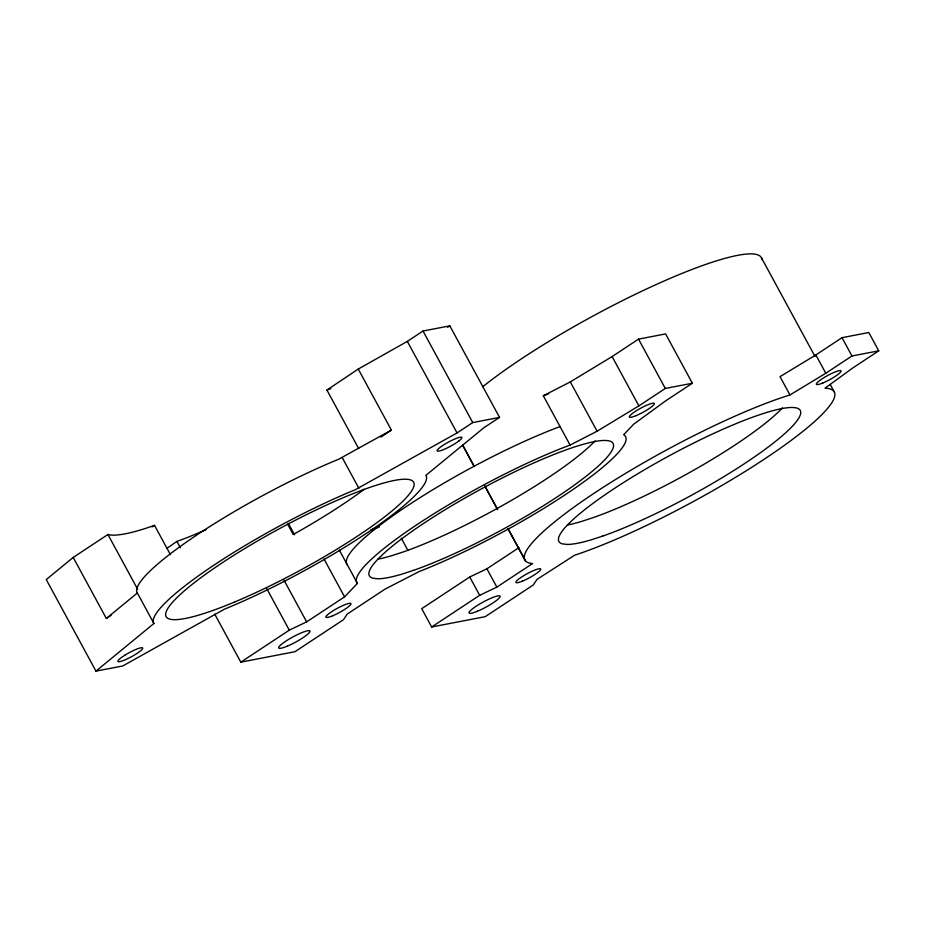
<?xml version="1.0" encoding="UTF-8"?>
<svg xmlns="http://www.w3.org/2000/svg" width="925" height="925" viewBox="0 0 925 925"><rect width="100%" height="100%" fill="white"/><g stroke="black" fill="none" stroke-linecap="round" stroke-linejoin="round"><path stroke-width="1.39" d="M214.716 614.107L240.801 662.15L289.305 630.156L306.649 621.878L344.574 596.856L357.42 583.409A152.914 25.241 -28.5 0 1 422.089 521.272A152.914 25.241 -28.5 0 1 570.089 445.075L597.087 431.212L638.886 405.878L665.306 388.454L692.374 383.239L665.595 333.913L638.539 339.128L612.107 356.564L570.309 381.898L543.31 395.761L570.089 445.075M170.431 554.665L154.51 525.354L147.006 527.921A154.914 25.565 -28.5 0 1 110.352 534.974L107.924 534.5L73.202 557.428L46.25 579.57L95.957 671.122L122.759 665.954L224.509 609.147A154.914 25.565 -28.5 0 0 363.583 535.24A154.914 25.565 -28.5 0 0 426.286 476.051L425.858 475.369L483.833 427.766L499.535 417.406L449.828 325.854L423.026 331.023L407.335 341.383L358.252 369.063L326.907 390.049L358.692 448.59M73.202 557.428L106.34 618.455L137.351 592.983L136.946 592.312A154.914 25.565 -28.5 0 1 199.638 533.124A154.914 25.565 -28.5 0 1 338.712 459.216L391.391 430.09L358.252 369.063M95.957 671.122L153.92 623.496L137.351 592.983M166.986 548.317L176.918 541.414L180.005 540.304A140.831 23.241 -28.5 0 0 206.148 529.655M380.95 437.097L391.391 430.09M447.584 327.334L449.828 325.854M152.116 526.938L154.51 525.354M106.34 618.455L111.127 615.298M153.92 623.496L153.515 622.837A154.914 25.565 -28.5 0 1 216.207 563.649A154.914 25.565 -28.5 0 1 355.281 489.73L457.042 432.935L472.744 422.575L499.535 417.406M692.374 383.239L665.942 400.664L633.752 424.147L623.635 434.762A152.914 25.241 -28.5 0 1 567.476 493.245A152.914 25.241 -28.5 0 1 419.36 571.465L385.17 589.04L347.245 614.061L343.429 619.727L294.925 651.72L240.801 662.15M519.006 547.623L486.897 568.806L469.738 577.003L421.708 608.673L431.651 626.988L485.243 616.663L533.262 584.982L537.032 579.362L574.633 555.22A176.039 29.057 -28.5 0 0 765.056 458.661A176.039 29.057 -28.5 0 0 826.198 388.257L824.984 388.211L852.584 368.092L878.75 350.829L868.806 332.514L842.016 337.683L815.85 354.946L780.018 376.648L789.962 394.963L825.794 373.249L851.96 355.986L878.75 350.829M431.651 626.988L479.682 595.307L496.841 587.109L532.523 563.579L531.655 563.51A176.039 29.057 -28.5 0 1 597.457 491.036A176.039 29.057 -28.5 0 1 787.348 395.773L789.962 394.963M326.907 390.049L330.803 388.731M842.016 337.683L851.96 355.986M815.85 354.946L825.794 373.249M761.391 257.705L815.041 356.507M830.176 384.372L834.304 391.98M638.539 339.128L665.306 388.454M612.107 356.564L638.886 405.878M570.309 381.898L597.087 431.212M423.026 331.023L472.744 422.575M407.335 341.383L457.042 432.935M462.858 445.515L473.854 465.784M484.862 486.053L497.245 508.854M508.253 529.123L525.446 560.793M462.604 445.075L474.294 466.616M484.608 485.613L497.673 509.675M507.998 528.684L524.498 559.082M486.897 568.806L496.841 587.109M469.738 577.003L479.682 595.307M401.288 538.177L407.971 550.514M342.319 457.783L358.888 488.296M339.348 550.121L357.42 583.409M323.981 558.92L344.574 596.856M288.334 523.353L294.532 534.777M287.721 524.336L293.225 534.488L297.087 532.337A140.831 23.241 -28.5 0 0 364.242 489.256M283.987 580.148L306.649 621.878M266.654 588.427L289.305 630.156M176.918 541.414L180.363 547.762M107.924 534.5L137.686 589.317M761.969 259.613A176.039 29.057 -28.5 0 0 719.546 259.913L714.435 261.498A176.039 29.057 -28.5 0 0 482.769 386.743M782.457 407.89A137.316 22.663 -28.5 0 1 592.775 517.769L581.64 521.411A137.316 22.663 -28.5 0 1 567.592 524.961M347.384 564.909A152.914 25.241 -28.5 0 1 412.041 502.772A152.914 25.241 -28.5 0 1 560.053 426.587M543.31 395.761A156.637 25.854 -28.5 0 1 548.675 393.83M595.122 440.867A138.681 22.894 -28.5 0 1 403.531 551.843L392.292 555.52A138.681 22.894 -28.5 0 1 378.105 559.105M379.285 527.065A155.562 25.68 -28.5 0 1 370.705 529.933M459.112 440.797L457.262 442.15A14.083 2.324 -28.5 0 1 437.375 451.088A14.083 2.324 -28.5 0 1 452.383 440.092A14.083 2.324 -28.5 0 1 459.112 440.797M124.725 655.293L122.528 656.738A14.083 2.324 -28.5 0 0 119.822 661.629A14.083 2.324 -28.5 0 0 135.859 654.16L138.045 652.726A14.083 2.324 -28.5 0 0 140.75 647.824A14.083 2.324 -28.5 0 0 124.725 655.293M413.579 570.343L402.329 574.009A138.681 22.894 -28.5 0 1 377.608 578.773L372.81 578.194A138.681 22.894 -28.5 0 1 428.518 520.185A138.681 22.894 -28.5 0 1 574.633 446.925L580.091 445.214A138.681 22.894 -28.5 0 1 604.811 440.45L607.447 440.601A138.681 22.894 -28.5 0 1 560.377 494.771A138.681 22.894 -28.5 0 1 413.579 570.343M602.707 536.084L591.584 539.714A137.316 22.663 -28.5 0 1 567.106 544.432L562.342 543.865A137.316 22.663 -28.5 0 1 617.507 486.423A137.316 22.663 -28.5 0 1 762.177 413.891L767.577 412.192A137.316 22.663 -28.5 0 1 792.054 407.474L794.656 407.624A137.316 22.663 -28.5 0 1 748.059 461.263A137.316 22.663 -28.5 0 1 602.707 536.084M522.613 581.062A14.083 2.324 -28.5 0 0 540.743 569.106A14.083 2.324 -28.5 0 0 521.631 577.015A14.083 2.324 -28.5 0 0 522.613 581.062M477.473 611.228A17.61 2.902 -28.5 0 0 500.124 596.278A17.61 2.902 -28.5 0 0 476.236 606.176A17.61 2.902 -28.5 0 0 477.473 611.228M823.007 382.904A14.083 2.324 -28.5 0 0 841.137 370.948A14.083 2.324 -28.5 0 0 822.024 378.868A14.083 2.324 -28.5 0 0 823.007 382.904M235.077 601.805A140.831 23.241 -28.5 0 0 413.88 482.723A140.831 23.241 -28.5 0 0 220.728 563.799A140.831 23.241 -28.5 0 0 235.077 601.805M332.676 615.772A14.222 2.347 -28.5 0 0 350.991 603.69A14.222 2.347 -28.5 0 0 331.682 611.679A14.222 2.347 -28.5 0 0 332.676 615.772M636.076 415.637A14.222 2.347 -28.5 0 0 654.38 403.554A14.222 2.347 -28.5 0 0 635.082 411.556A14.222 2.347 -28.5 0 0 636.076 415.637M287.085 646.24A17.783 2.937 -28.5 0 0 309.967 631.139A17.783 2.937 -28.5 0 0 285.837 641.141A17.783 2.937 -28.5 0 0 287.085 646.24"/></g></svg>
